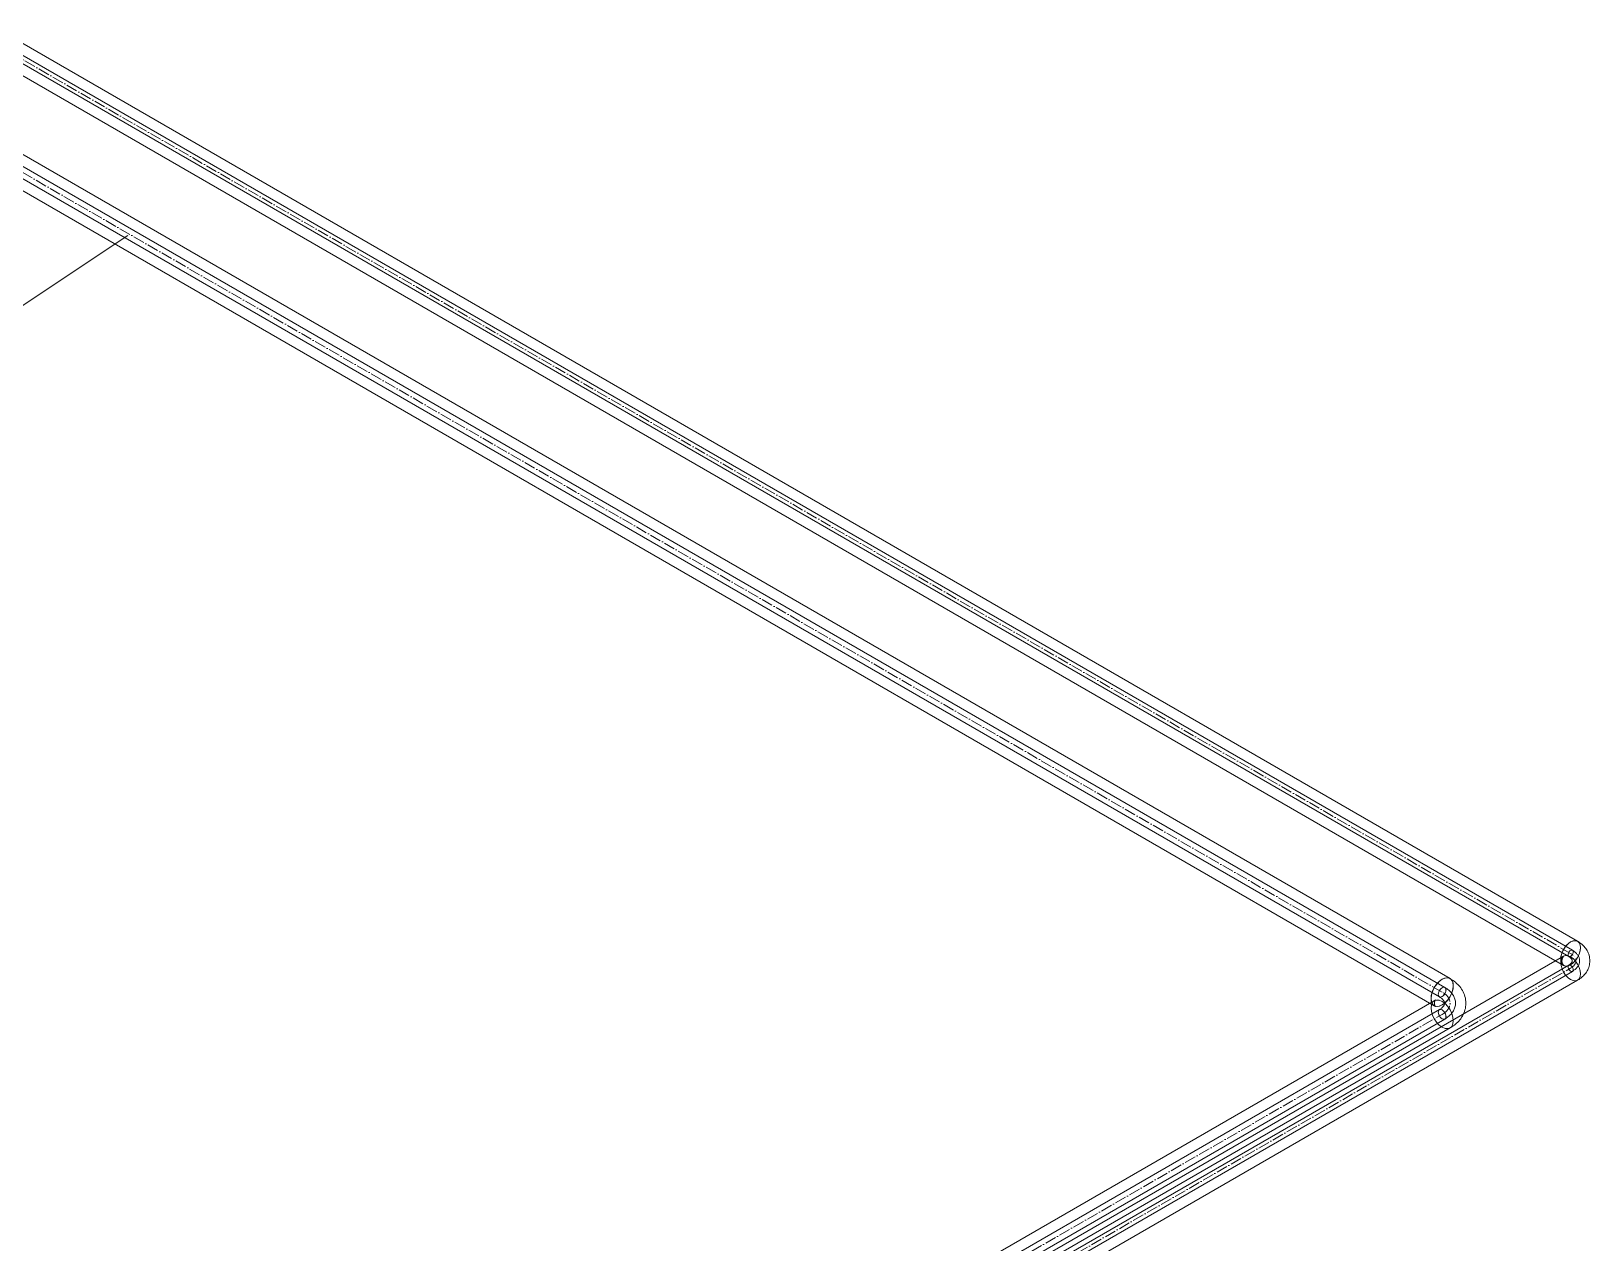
# Model space of a CAD drawing. Header units: millimetres. Extents: x -88595 to 880822, y -1054509 to -148035.
# Drawn here: x 432840 to 434203, y -357458 to -356398 of the extents above; entities that cross this region are included whole.
import ezdxf

# ---------------------------------------------------------------- set-up
doc = ezdxf.new("R2010")
doc.units = ezdxf.units.MM
doc.linetypes.add('$12$ADSK_Осевая', pattern=[14, 10, -2, 0, -2])
doc.linetypes.add('$13$ADSK_Осевая', pattern=[14, 10, -2, 0, -2])
for name, color, linetype, lineweight in [('Изоляция', 7, 'Continuous', 18), ('Марки', 7, 'Continuous', 20), ('Трубопровод', 7, 'Continuous', 18), ('Трубопроводы', 7, 'Continuous', 18)]:
    doc.layers.add(name, color=color, linetype=linetype, lineweight=lineweight)

# ---------------------------------------------------------------- blocks, each defined once
blk = doc.blocks.new('$0$ADSK_МедьПайка_Отвод-гнутая труба - Отвод _гнутая труба_-V154-В_ОВ3_1')
at = {"layer": 'Трубопроводы', "color": 134, "true_color": 0x00a6a6}
for points in [[(1286.3, -2936.7, 0), (1286.4, -2935.7, 0), (1286.7, -2934.5, 0), (1287.3, -2933.4, 0), (1288, -2932.4, 0), (1288.8, -2931.5, 0), (1289.6, -2930.9, 0), (1290.5, -2930.5, 0), (1291.3, -2930.5, 0), (1292, -2930.7, 0), (1292.6, -2931.2, 0), (1292.9, -2931.9, 0), (1293, -2932.8, 0)], [(1301.4, -2944.5, 0), (1301.3, -2943.6, 0), (1301.3, -2942.8, 0), (1301.1, -2941.9, 0), (1300.9, -2941, 0), (1300.6, -2940.2, 0), (1300.3, -2939.4, 0), (1299.9, -2938.6, 0), (1299.5, -2937.8, 0), (1299.1, -2937.1, 0), (1298.6, -2936.3, 0), (1298, -2935.6, 0), (1297.5, -2935, 0), (1296.8, -2934.3, 0), (1296.2, -2933.7, 0), (1295.5, -2933.1, 0), (1294.8, -2932.5, 0), (1294.1, -2932, 0), (1293.3, -2931.5, 0), (1292.5, -2931, 0), (1292, -2930.7, 0)], [(1293, -2932.8, 0), (1292.9, -2933.9, 0), (1292.6, -2935.1, 0), (1292, -2936.2, 0), (1291.3, -2937.2, 0), (1290.5, -2938, 0), (1289.6, -2938.7, 0), (1288.8, -2939, 0), (1288, -2939.1, 0), (1287.3, -2938.9, 0), (1286.7, -2938.4, 0), (1286.4, -2937.7, 0), (1286.3, -2936.7, 0)], [(1291.9, -2944.5, 0), (1291.8, -2944.3, 0), (1291.8, -2944.1, 0), (1291.8, -2943.8, 0), (1291.7, -2943.6, 0), (1291.6, -2943.4, 0), (1291.5, -2943.1, 0), (1291.4, -2942.8, 0), (1291.3, -2942.6, 0), (1291.1, -2942.3, 0), (1290.9, -2942, 0), (1290.7, -2941.7, 0), (1290.4, -2941.3, 0), (1290.1, -2941, 0), (1289.8, -2940.7, 0), (1289.4, -2940.4, 0), (1289, -2940.1, 0), (1288.6, -2939.7, 0), (1288.1, -2939.4, 0), (1287.6, -2939.1, 0), (1287.3, -2938.9, 0)], [(1291.9, -2944.5, 0), (1291.8, -2944.7, 0), (1291.8, -2944.9, 0), (1291.8, -2945.2, 0), (1291.7, -2945.4, 0), (1291.6, -2945.7, 0), (1291.5, -2945.9, 0), (1291.4, -2946.2, 0), (1291.3, -2946.5, 0), (1291.1, -2946.7, 0), (1290.9, -2947, 0), (1290.7, -2947.4, 0), (1290.4, -2947.7, 0), (1290.1, -2948, 0), (1289.8, -2948.3, 0), (1289.4, -2948.6, 0), (1289, -2949, 0), (1288.6, -2949.3, 0), (1288.1, -2949.6, 0), (1287.6, -2949.9, 0), (1287.3, -2950.1, 0)], [(1301.4, -2944.5, 0), (1301.3, -2945.4, 0), (1301.3, -2946.3, 0), (1301.1, -2947.1, 0), (1300.9, -2948, 0), (1300.6, -2948.8, 0), (1300.3, -2949.6, 0), (1299.9, -2950.4, 0), (1299.5, -2951.2, 0), (1299.1, -2951.9, 0), (1298.6, -2952.7, 0), (1298, -2953.4, 0), (1297.5, -2954, 0), (1296.8, -2954.7, 0), (1296.2, -2955.3, 0), (1295.5, -2955.9, 0), (1294.8, -2956.5, 0), (1294.1, -2957, 0), (1293.3, -2957.5, 0), (1292.5, -2958, 0), (1292, -2958.3, 0)], [(1293, -2956.2, 0), (1292.9, -2955.1, 0), (1292.6, -2954, 0), (1292, -2952.8, 0), (1291.3, -2951.8, 0), (1290.5, -2951, 0), (1289.6, -2950.3, 0), (1288.8, -2950, 0), (1288, -2949.9, 0), (1287.3, -2950.1, 0), (1286.7, -2950.6, 0), (1286.4, -2951.3, 0), (1286.3, -2952.3, 0)], [(1286.3, -2952.3, 0), (1286.4, -2953.4, 0), (1286.7, -2954.5, 0), (1287.3, -2955.6, 0), (1288, -2956.6, 0), (1288.8, -2957.5, 0), (1289.6, -2958.1, 0), (1290.5, -2958.5, 0), (1291.3, -2958.6, 0), (1292, -2958.3, 0), (1292.6, -2957.8, 0), (1292.9, -2957.1, 0), (1293, -2956.2, 0)]]:
    blk.add_polyline3d(points, dxfattribs=at)
blk = doc.blocks.new('$0$ADSK_МедьПайка_Отвод-гнутая труба - Отвод _гнутая труба_-V159-В_ОВ3_1')
at = {"layer": 'Трубопроводы', "color": 190, "true_color": 0x8000ff}
for points in [[(9860, -8223, 0), (9860.1, -8222.3, 0), (9860.3, -8221.5, 0), (9860.7, -8220.8, 0), (9861.1, -8220.1, 0), (9861.7, -8219.5, 0), (9862.2, -8219.1, 0), (9862.8, -8218.9, 0), (9863.4, -8218.8, 0), (9863.8, -8219, 0), (9864.2, -8219.3, 0), (9864.4, -8219.8, 0), (9864.5, -8220.4, 0)], [(9870.1, -8228.2, 0), (9870, -8227.6, 0), (9870, -8227, 0), (9869.9, -8226.4, 0), (9869.7, -8225.9, 0), (9869.6, -8225.3, 0), (9869.4, -8224.8, 0), (9869.1, -8224.2, 0), (9868.8, -8223.7, 0), (9868.5, -8223.2, 0), (9868.2, -8222.7, 0), (9867.8, -8222.3, 0), (9867.5, -8221.8, 0), (9867, -8221.4, 0), (9866.6, -8221, 0), (9866.2, -8220.6, 0), (9865.7, -8220.2, 0), (9865.2, -8219.8, 0), (9864.7, -8219.5, 0), (9864.2, -8219.2, 0), (9863.8, -8219, 0)], [(9864.5, -8220.4, 0), (9864.4, -8221.1, 0), (9864.2, -8221.9, 0), (9863.8, -8222.6, 0), (9863.4, -8223.3, 0), (9862.8, -8223.9, 0), (9862.2, -8224.3, 0), (9861.7, -8224.5, 0), (9861.1, -8224.6, 0), (9860.7, -8224.5, 0), (9860.3, -8224.1, 0), (9860.1, -8223.6, 0), (9860, -8223, 0)], [(9864.5, -8236, 0), (9864.4, -8235.2, 0), (9864.2, -8234.5, 0), (9863.8, -8233.7, 0), (9863.4, -8233.1, 0), (9862.8, -8232.5, 0), (9862.2, -8232.1, 0), (9861.7, -8231.8, 0), (9861.1, -8231.8, 0), (9860.7, -8231.9, 0), (9860.3, -8232.2, 0), (9860.1, -8232.7, 0), (9860, -8233.4, 0)], [(9860, -8233.4, 0), (9860.1, -8234.1, 0), (9860.3, -8234.8, 0), (9860.7, -8235.6, 0), (9861.1, -8236.3, 0), (9861.7, -8236.8, 0), (9862.2, -8237.3, 0), (9862.8, -8237.5, 0), (9863.4, -8237.6, 0), (9863.8, -8237.4, 0), (9864.2, -8237.1, 0), (9864.4, -8236.6, 0), (9864.5, -8236, 0)], [(9863.7, -8228.2, 0), (9863.7, -8228, 0), (9863.7, -8227.9, 0), (9863.7, -8227.7, 0), (9863.6, -8227.6, 0), (9863.6, -8227.4, 0), (9863.5, -8227.2, 0), (9863.4, -8227.1, 0), (9863.3, -8226.9, 0), (9863.2, -8226.7, 0), (9863.1, -8226.5, 0), (9862.9, -8226.3, 0), (9862.7, -8226.1, 0), (9862.5, -8225.9, 0), (9862.3, -8225.7, 0), (9862.1, -8225.4, 0), (9861.8, -8225.2, 0), (9861.5, -8225, 0), (9861.2, -8224.8, 0), (9860.9, -8224.6, 0), (9860.7, -8224.5, 0)], [(9863.7, -8228.2, 0), (9863.7, -8228.3, 0), (9863.7, -8228.5, 0), (9863.7, -8228.6, 0), (9863.6, -8228.8, 0), (9863.6, -8229, 0), (9863.5, -8229.1, 0), (9863.4, -8229.3, 0), (9863.3, -8229.5, 0), (9863.2, -8229.7, 0), (9863.1, -8229.9, 0), (9862.9, -8230.1, 0), (9862.7, -8230.3, 0), (9862.5, -8230.5, 0), (9862.3, -8230.7, 0), (9862.1, -8230.9, 0), (9861.8, -8231.1, 0), (9861.5, -8231.4, 0), (9861.2, -8231.6, 0), (9860.9, -8231.8, 0), (9860.7, -8231.9, 0)], [(9870.1, -8228.2, 0), (9870, -8228.8, 0), (9870, -8229.4, 0), (9869.9, -8229.9, 0), (9869.7, -8230.5, 0), (9869.6, -8231.1, 0), (9869.4, -8231.6, 0), (9869.1, -8232.1, 0), (9868.8, -8232.6, 0), (9868.5, -8233.1, 0), (9868.2, -8233.6, 0), (9867.8, -8234.1, 0), (9867.5, -8234.5, 0), (9867, -8235, 0), (9866.6, -8235.4, 0), (9866.2, -8235.8, 0), (9865.7, -8236.2, 0), (9865.2, -8236.5, 0), (9864.7, -8236.9, 0), (9864.2, -8237.2, 0), (9863.8, -8237.4, 0)]]:
    blk.add_polyline3d(points, dxfattribs=at)

msp = doc.modelspace()

# ---------------------------------------------------------------- linework, layer by layer
at = {"layer": 'Изоляция', "color": 190, "true_color": 0x8000ff}
for p, q in [((434192, -357194.1), (429209.4, -354317.4)), ((429199.7, -354340), (434179.8, -357215.2)), ((434179.8, -357207.1), (432906, -357942.5)), ((432918.2, -357963.6), (434192, -357228.2))]:
    msp.add_line(p, q, dxfattribs=at)
at = {"layer": 'Изоляция', "color": 134, "true_color": 0x00a6a6}
for p, q in [((434080.5, -357226.7), (429152.9, -354381.7)), ((429139.2, -354405.6), (434066.7, -357250.5)), ((434066.7, -357246.1), (432889.6, -357925.7)), ((432903.4, -357949.5), (434080.5, -357269.9))]:
    msp.add_line(p, q, dxfattribs=at)
at = {"layer": 'Изоляция', "color": 190, "true_color": 0x8000ff}
for points in [[(434177.3, -357209.6, 0), (434177.5, -357207.3, 0), (434178.2, -357204.8, 0), (434179.2, -357202.4, 0), (434180.6, -357200, 0), (434182.2, -357197.9, 0), (434184, -357196.1, 0), (434185.9, -357194.7, 0)], [(434185.9, -357194.7, 0), (434183.7, -357196.4, 0), (434181.6, -357198.6, 0), (434179.8, -357201.2, 0), (434178.5, -357204, 0), (434177.6, -357206.9, 0), (434177.3, -357209.6, 0)], [(434185.9, -357194.7, 0), (434187.9, -357193.9, 0), (434189.7, -357193.6, 0), (434191.3, -357193.8, 0), (434192.7, -357194.6, 0), (434193.7, -357195.9, 0), (434194.3, -357197.6, 0), (434194.5, -357199.7, 0)], [(434194.5, -357199.7, 0), (434194.3, -357197.3, 0), (434193.4, -357195.4, 0), (434192, -357194.1, 0), (434190.2, -357193.6, 0), (434188.2, -357193.8, 0), (434185.9, -357194.7, 0)], [(434194.5, -357199.7, 0), (434194.3, -357202, 0), (434193.7, -357204.5, 0), (434192.7, -357207, 0), (434191.3, -357209.4, 0), (434189.7, -357211.5, 0), (434187.9, -357213.3, 0), (434185.9, -357214.6, 0)], [(434185.9, -357214.6, 0), (434188.2, -357213, 0), (434190.2, -357210.8, 0), (434192, -357208.2, 0), (434193.4, -357205.3, 0), (434194.3, -357202.5, 0), (434194.5, -357199.7, 0)], [(434202.8, -357211.2, 0), (434202.7, -357210, 0), (434202.6, -357208.8, 0), (434202.4, -357207.6, 0), (434202.1, -357206.4, 0), (434201.8, -357205.3, 0), (434201.3, -357204.2, 0), (434200.9, -357203.2, 0), (434200.3, -357202.2, 0), (434199.8, -357201.3, 0), (434199.2, -357200.4, 0), (434198.5, -357199.6, 0), (434197.8, -357198.8, 0), (434197.1, -357198, 0), (434196.4, -357197.3, 0), (434195.7, -357196.7, 0), (434194.9, -357196.1, 0), (434194.1, -357195.5, 0), (434193.3, -357194.9, 0), (434192.5, -357194.4, 0), (434192, -357194.1, 0)], [(434177.3, -357212.7, 0), (434177.6, -357210.3, 0), (434178.5, -357208.4, 0), (434179.8, -357207.1, 0), (434181.6, -357206.5, 0), (434183.7, -357206.8, 0), (434185.9, -357207.7, 0)], [(434185.9, -357207.7, 0), (434183.7, -357206.8, 0), (434181.6, -357206.5, 0), (434179.8, -357207.1, 0), (434178.5, -357208.4, 0), (434177.6, -357210.3, 0), (434177.3, -357212.7, 0)], [(434185.9, -357214.6, 0), (434184, -357215.5, 0), (434182.2, -357215.8, 0), (434180.6, -357215.5, 0), (434179.2, -357214.8, 0), (434178.2, -357213.5, 0), (434177.5, -357211.7, 0), (434177.3, -357209.6, 0)], [(434177.3, -357209.6, 0), (434177.6, -357212.1, 0), (434178.5, -357214, 0), (434179.8, -357215.2, 0), (434181.6, -357215.8, 0), (434183.7, -357215.6, 0), (434185.9, -357214.6, 0)], [(434185.9, -357227.6, 0), (434183.7, -357226, 0), (434181.6, -357223.8, 0), (434179.8, -357221.2, 0), (434178.5, -357218.3, 0), (434177.6, -357215.4, 0), (434177.3, -357212.7, 0)], [(434177.3, -357212.7, 0), (434177.6, -357215.4, 0), (434178.5, -357218.3, 0), (434179.8, -357221.2, 0), (434181.6, -357223.8, 0), (434183.7, -357226, 0), (434185.9, -357227.6, 0)], [(434178.4, -357211.2, 0), (434178.4, -357210.7, 0), (434178.5, -357210.2, 0), (434178.6, -357209.8, 0), (434178.7, -357209.3, 0), (434178.8, -357208.9, 0), (434178.9, -357208.6, 0), (434179.1, -357208.3, 0), (434179.2, -357208, 0), (434179.4, -357207.7, 0), (434179.5, -357207.5, 0), (434179.6, -357207.4, 0), (434179.8, -357207.2, 0), (434179.8, -357207.1, 0), (434179.9, -357207.1, 0), (434180, -357207, 0), (434180, -357207, 0), (434180, -357207, 0)], [(434178.4, -357211.2, 0), (434178.4, -357211.6, 0), (434178.5, -357212.1, 0), (434178.6, -357212.6, 0), (434178.7, -357213, 0), (434178.8, -357213.4, 0), (434178.9, -357213.7, 0), (434179.1, -357214.1, 0), (434179.2, -357214.3, 0), (434179.4, -357214.6, 0), (434179.5, -357214.8, 0), (434179.6, -357215, 0), (434179.8, -357215.1, 0), (434179.8, -357215.2, 0), (434179.9, -357215.2, 0), (434180, -357215.3, 0), (434180, -357215.3, 0), (434180, -357215.3, 0)], [(434180, -357207, 0), (434180, -357207, 0), (434179.9, -357207, 0), (434179.9, -357207.1, 0), (434179.8, -357207.1, 0)], [(434185.9, -357207.7, 0), (434188.2, -357209.3, 0), (434190.2, -357211.5, 0), (434192, -357214.1, 0), (434193.4, -357217, 0), (434194.3, -357219.9, 0), (434194.5, -357222.6, 0)], [(434194.5, -357222.6, 0), (434194.3, -357219.9, 0), (434193.4, -357217, 0), (434192, -357214.1, 0), (434190.2, -357211.5, 0), (434188.2, -357209.3, 0), (434185.9, -357207.7, 0)], [(434202.8, -357211.2, 0), (434202.7, -357212.4, 0), (434202.6, -357213.6, 0), (434202.4, -357214.7, 0), (434202.1, -357215.9, 0), (434201.8, -357217, 0), (434201.3, -357218.1, 0), (434200.9, -357219.1, 0), (434200.3, -357220.1, 0), (434199.8, -357221, 0), (434199.2, -357221.9, 0), (434198.5, -357222.8, 0), (434197.8, -357223.5, 0), (434197.1, -357224.3, 0), (434196.4, -357225, 0), (434195.7, -357225.6, 0), (434194.9, -357226.3, 0), (434194.1, -357226.8, 0), (434193.3, -357227.4, 0), (434192.5, -357227.9, 0), (434192, -357228.2, 0)], [(434180, -357215.3, 0), (434180, -357215.3, 0), (434179.9, -357215.3, 0), (434179.9, -357215.2, 0), (434179.8, -357215.2, 0)], [(434194.5, -357222.6, 0), (434194.3, -357225, 0), (434193.4, -357226.9, 0), (434192, -357228.2, 0), (434190.2, -357228.7, 0), (434188.2, -357228.5, 0), (434185.9, -357227.6, 0)], [(434185.9, -357227.6, 0), (434188.2, -357228.5, 0), (434190.2, -357228.7, 0), (434192, -357228.2, 0), (434193.4, -357226.9, 0), (434194.3, -357225, 0), (434194.5, -357222.6, 0)]]:
    msp.add_polyline3d(points, dxfattribs=at)
at = {"layer": 'Изоляция', "color": 134, "true_color": 0x00a6a6}
for points in [[(434063.9, -357244.2, 0), (434064.1, -357241.6, 0), (434064.8, -357238.8, 0), (434066, -357236, 0), (434067.5, -357233.3, 0), (434069.4, -357230.9, 0), (434071.4, -357228.9, 0), (434073.6, -357227.3, 0)], [(434073.6, -357227.3, 0), (434071.1, -357229.2, 0), (434068.7, -357231.7, 0), (434066.7, -357234.6, 0), (434065.2, -357237.8, 0), (434064.2, -357241.1, 0), (434063.9, -357244.2, 0)], [(434073.6, -357227.3, 0), (434075.8, -357226.4, 0), (434077.8, -357226, 0), (434079.7, -357226.3, 0), (434081.2, -357227.2, 0), (434082.4, -357228.6, 0), (434083.1, -357230.6, 0), (434083.3, -357233, 0)], [(434083.3, -357233, 0), (434083, -357230.2, 0), (434082, -357228.1, 0), (434080.5, -357226.7, 0), (434078.5, -357226, 0), (434076.1, -357226.3, 0), (434073.6, -357227.3, 0)], [(434094.3, -357248.3, 0), (434094.3, -357246.8, 0), (434094.1, -357245.3, 0), (434093.9, -357243.8, 0), (434093.5, -357242.4, 0), (434093.1, -357241, 0), (434092.5, -357239.7, 0), (434092, -357238.4, 0), (434091.3, -357237.1, 0), (434090.6, -357235.9, 0), (434089.8, -357234.8, 0), (434089, -357233.7, 0), (434088.1, -357232.7, 0), (434087.2, -357231.8, 0), (434086.2, -357230.9, 0), (434085.3, -357230, 0), (434084.3, -357229.2, 0), (434083.3, -357228.5, 0), (434082.2, -357227.7, 0), (434081.2, -357227.1, 0), (434080.5, -357226.7, 0)], [(434083.3, -357233, 0), (434083.1, -357235.6, 0), (434082.4, -357238.4, 0), (434081.2, -357241.2, 0), (434079.7, -357243.9, 0), (434077.8, -357246.3, 0), (434075.8, -357248.3, 0), (434073.6, -357249.8, 0)], [(434073.6, -357249.8, 0), (434076.1, -357248, 0), (434078.5, -357245.5, 0), (434080.5, -357242.5, 0), (434082, -357239.3, 0), (434083, -357236.1, 0), (434083.3, -357233, 0)], [(434073.6, -357249.8, 0), (434071.4, -357250.8, 0), (434069.4, -357251.1, 0), (434067.5, -357250.9, 0), (434066, -357250, 0), (434064.8, -357248.5, 0), (434064.1, -357246.6, 0), (434063.9, -357244.2, 0)], [(434063.9, -357244.2, 0), (434064.2, -357246.9, 0), (434065.2, -357249.1, 0), (434066.7, -357250.5, 0), (434068.7, -357251.1, 0), (434071.1, -357250.9, 0), (434073.6, -357249.8, 0)], [(434063.9, -357252.4, 0), (434064.2, -357249.7, 0), (434065.2, -357247.5, 0), (434066.7, -357246.1, 0), (434068.7, -357245.5, 0), (434071.1, -357245.7, 0), (434073.6, -357246.8, 0)], [(434073.6, -357246.8, 0), (434071.1, -357245.7, 0), (434068.7, -357245.5, 0), (434066.7, -357246.1, 0), (434065.2, -357247.5, 0), (434064.2, -357249.7, 0), (434063.9, -357252.4, 0)], [(434073.6, -357269.2, 0), (434071.1, -357267.4, 0), (434068.7, -357264.9, 0), (434066.7, -357262, 0), (434065.2, -357258.8, 0), (434064.2, -357255.5, 0), (434063.9, -357252.4, 0)], [(434063.9, -357252.4, 0), (434064.2, -357255.5, 0), (434065.2, -357258.8, 0), (434066.7, -357262, 0), (434068.7, -357264.9, 0), (434071.1, -357267.4, 0), (434073.6, -357269.2, 0)], [(434067.7, -357245.4, 0), (434067.6, -357245.4, 0), (434067.6, -357245.5, 0), (434067.5, -357245.6, 0), (434067.4, -357245.7, 0), (434067.2, -357245.8, 0), (434067, -357245.9, 0), (434066.8, -357246, 0), (434066.7, -357246.1, 0)], [(434067.7, -357251.2, 0), (434067.6, -357251.1, 0), (434067.6, -357251.1, 0), (434067.5, -357251, 0), (434067.4, -357250.9, 0), (434067.2, -357250.8, 0), (434067, -357250.7, 0), (434066.8, -357250.5, 0), (434066.7, -357250.5, 0)], [(434066.8, -357248.3, 0), (434066.8, -357247.9, 0), (434066.9, -357247.5, 0), (434066.9, -357247.1, 0), (434067, -357246.8, 0), (434067.1, -357246.5, 0), (434067.2, -357246.2, 0), (434067.3, -357246, 0), (434067.4, -357245.8, 0), (434067.5, -357245.6, 0), (434067.6, -357245.5, 0), (434067.6, -357245.5, 0), (434067.7, -357245.4, 0)], [(434066.8, -357248.3, 0), (434066.8, -357248.7, 0), (434066.9, -357249.1, 0), (434066.9, -357249.5, 0), (434067, -357249.8, 0), (434067.1, -357250.1, 0), (434067.2, -357250.4, 0), (434067.3, -357250.6, 0), (434067.4, -357250.8, 0), (434067.5, -357251, 0), (434067.6, -357251.1, 0), (434067.6, -357251.1, 0), (434067.7, -357251.2, 0)], [(434073.6, -357246.8, 0), (434076.1, -357248.6, 0), (434078.5, -357251.1, 0), (434080.5, -357254, 0), (434082, -357257.3, 0), (434083, -357260.5, 0), (434083.3, -357263.6, 0)], [(434083.3, -357263.6, 0), (434083, -357260.5, 0), (434082, -357257.3, 0), (434080.5, -357254, 0), (434078.5, -357251.1, 0), (434076.1, -357248.6, 0), (434073.6, -357246.8, 0)], [(434094.3, -357248.3, 0), (434094.3, -357249.8, 0), (434094.1, -357251.3, 0), (434093.9, -357252.8, 0), (434093.5, -357254.2, 0), (434093.1, -357255.6, 0), (434092.5, -357256.9, 0), (434092, -357258.2, 0), (434091.3, -357259.5, 0), (434090.6, -357260.6, 0), (434089.8, -357261.8, 0), (434089, -357262.8, 0), (434088.1, -357263.9, 0), (434087.2, -357264.8, 0), (434086.2, -357265.7, 0), (434085.3, -357266.6, 0), (434084.3, -357267.4, 0), (434083.3, -357268.1, 0), (434082.2, -357268.8, 0), (434081.2, -357269.5, 0), (434080.5, -357269.9, 0)], [(434083.3, -357263.6, 0), (434083, -357266.3, 0), (434082, -357268.5, 0), (434080.5, -357269.9, 0), (434078.5, -357270.5, 0), (434076.1, -357270.3, 0), (434073.6, -357269.2, 0)], [(434073.6, -357269.2, 0), (434076.1, -357270.3, 0), (434078.5, -357270.5, 0), (434080.5, -357269.9, 0), (434082, -357268.5, 0), (434083, -357266.3, 0), (434083.3, -357263.6, 0)]]:
    msp.add_polyline3d(points, dxfattribs=at)
at = {"layer": 'Марки'}
msp.add_line((432924.1, -356576.8), (432676.7, -356741.7), dxfattribs=at)
at = {"layer": 'Трубопровод', "color": 190, "true_color": 0x8000ff}
for p, q in [((429201.7, -354330.7), (434184.3, -357207.4)), ((434187.5, -357201.9), (429204.9, -354325.2)), ((434184.3, -357214.9), (432910.5, -357950.3)), ((432913.7, -357955.8), (434187.5, -357220.4))]:
    msp.add_line(p, q, dxfattribs=at)
at = {"layer": 'Трубопровод', "color": 190, "linetype": '$12$ADSK_Осевая', "true_color": 0x8000ff}
for p, q in [((434185.9, -357204.7), (429203.3, -354327.9)), ((434185.9, -357204.7), (429203.3, -354327.9)), ((432912.1, -357953.1), (434185.9, -357217.6)), ((432912.1, -357953.1), (434185.9, -357217.6))]:
    msp.add_line(p, q, dxfattribs=at)
at = {"layer": 'Трубопровод', "color": 134, "true_color": 0x00a6a6}
for p, q in [((434076, -357234.5), (429148.4, -354389.5)), ((429143.7, -354397.8), (434071.2, -357242.7)), ((434071.2, -357253.9), (432894.1, -357933.5)), ((432898.9, -357941.7), (434076, -357262.1))]:
    msp.add_line(p, q, dxfattribs=at)
at = {"layer": 'Трубопровод', "color": 134, "linetype": '$12$ADSK_Осевая', "true_color": 0x00a6a6}
for p, q in [((434073.6, -357238.6), (429146, -354393.7)), ((434073.6, -357238.6), (429146, -354393.7)), ((432896.5, -357937.6), (434073.6, -357258)), ((432896.5, -357937.6), (434073.6, -357258))]:
    msp.add_line(p, q, dxfattribs=at)
at = {"layer": 'Трубопровод', "color": 190, "true_color": 0x8000ff}
for points in [[(434185.9, -357202.1, 0), (434185.4, -357202.5, 0), (434184.8, -357203.1, 0), (434184.3, -357203.8, 0), (434184, -357204.5, 0), (434183.8, -357205.3, 0), (434183.7, -357206, 0)], [(434183.7, -357206, 0), (434183.8, -357206.6, 0), (434184, -357207.1, 0), (434184.3, -357207.4, 0), (434184.8, -357207.6, 0), (434185.4, -357207.5, 0), (434185.9, -357207.3, 0)], [(434188.2, -357203.4, 0), (434188.1, -357202.8, 0), (434187.9, -357202.3, 0), (434187.5, -357201.9, 0), (434187.1, -357201.8, 0), (434186.5, -357201.8, 0), (434185.9, -357202.1, 0)], [(434185.9, -357207.3, 0), (434186.5, -357206.8, 0), (434187.1, -357206.3, 0), (434187.5, -357205.6, 0), (434187.9, -357204.9, 0), (434188.1, -357204.1, 0), (434188.2, -357203.4, 0)], [(434183.7, -357216.3, 0), (434183.8, -357215.7, 0), (434184, -357215.2, 0), (434184.3, -357214.9, 0), (434184.8, -357214.7, 0), (434185.4, -357214.8, 0), (434185.9, -357215, 0)], [(434185.9, -357220.2, 0), (434185.4, -357219.8, 0), (434184.8, -357219.2, 0), (434184.3, -357218.6, 0), (434184, -357217.8, 0), (434183.8, -357217.1, 0), (434183.7, -357216.3, 0)], [(434185.9, -357215, 0), (434186.5, -357215.5, 0), (434187.1, -357216, 0), (434187.5, -357216.7, 0), (434187.9, -357217.5, 0), (434188.1, -357218.2, 0), (434188.2, -357218.9, 0)], [(434188.2, -357218.9, 0), (434188.1, -357219.6, 0), (434187.9, -357220.1, 0), (434187.5, -357220.4, 0), (434187.1, -357220.5, 0), (434186.5, -357220.5, 0), (434185.9, -357220.2, 0)]]:
    msp.add_polyline3d(points, dxfattribs=at)
at = {"layer": 'Трубопровод', "color": 134, "true_color": 0x00a6a6}
for points in [[(434073.6, -357234.7, 0), (434072.7, -357235.3, 0), (434071.9, -357236.2, 0), (434071.2, -357237.2, 0), (434070.7, -357238.3, 0), (434070.3, -357239.4, 0), (434070.2, -357240.5, 0)], [(434070.2, -357240.5, 0), (434070.3, -357241.5, 0), (434070.7, -357242.2, 0), (434071.2, -357242.7, 0), (434071.9, -357242.9, 0), (434072.7, -357242.8, 0), (434073.6, -357242.5, 0)], [(434077, -357236.6, 0), (434076.8, -357235.7, 0), (434076.5, -357235, 0), (434076, -357234.5, 0), (434075.3, -357234.2, 0), (434074.5, -357234.3, 0), (434073.6, -357234.7, 0)], [(434073.6, -357242.5, 0), (434074.5, -357241.8, 0), (434075.3, -357241, 0), (434076, -357240, 0), (434076.5, -357238.8, 0), (434076.8, -357237.7, 0), (434077, -357236.6, 0)], [(434070.2, -357256.1, 0), (434070.3, -357255.1, 0), (434070.7, -357254.4, 0), (434071.2, -357253.9, 0), (434071.9, -357253.7, 0), (434072.7, -357253.8, 0), (434073.6, -357254.1, 0)], [(434073.6, -357254.1, 0), (434074.5, -357254.8, 0), (434075.3, -357255.6, 0), (434076, -357256.6, 0), (434076.5, -357257.7, 0), (434076.8, -357258.9, 0), (434077, -357260, 0)], [(434073.6, -357261.9, 0), (434072.7, -357261.3, 0), (434071.9, -357260.4, 0), (434071.2, -357259.4, 0), (434070.7, -357258.3, 0), (434070.3, -357257.1, 0), (434070.2, -357256.1, 0)], [(434077, -357260, 0), (434076.8, -357260.9, 0), (434076.5, -357261.6, 0), (434076, -357262.1, 0), (434075.3, -357262.3, 0), (434074.5, -357262.3, 0), (434073.6, -357261.9, 0)]]:
    msp.add_polyline3d(points, dxfattribs=at)
at = {"layer": 'Трубопроводы', "color": 190, "linetype": '$13$ADSK_Осевая', "true_color": 0x8000ff}
msp.add_ellipse((434174.7, -357211.2), major_axis=(15.9, 0), ratio=0.57735, start_param=5.497787, end_param=7.068583, dxfattribs=at)
at = {"layer": 'Трубопроводы', "color": 134, "linetype": '$13$ADSK_Осевая', "true_color": 0x00a6a6}
msp.add_ellipse((434056.8, -357248.3), major_axis=(23.8, 0), ratio=0.57735, start_param=5.497787, end_param=7.068583, dxfattribs=at)

# ---------------------------------------------------------------- block references
at = {"layer": 'Трубопроводы', "color": 190, "true_color": 0x8000ff}
msp.add_blockref('$0$ADSK_МедьПайка_Отвод-гнутая труба - Отвод _гнутая труба_-V159-В_ОВ3_1', (424323.7, -348983), dxfattribs=at)
at = {"layer": 'Трубопроводы', "color": 134, "true_color": 0x00a6a6}
msp.add_blockref('$0$ADSK_МедьПайка_Отвод-гнутая труба - Отвод _гнутая труба_-V154-В_ОВ3_1', (432783.9, -354303.8), dxfattribs=at)

doc.saveas('drawing.dxf')
